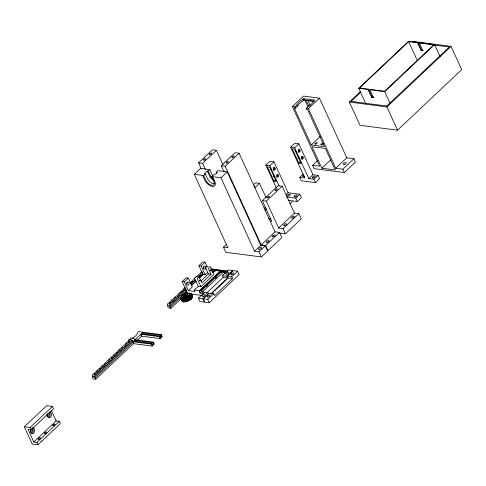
<?xml version="1.0" encoding="UTF-8"?>
<svg xmlns="http://www.w3.org/2000/svg" width="486" height="486" viewBox="0 0 486 486"><rect width="100%" height="100%" fill="white"/><g stroke="black" fill="none" stroke-linecap="round" stroke-linejoin="round"><path stroke-width="0.73" d="M189.801 300.05L188.191 296.381C192.796 293.283 186.296 291.381 183.969 294.042C179.486 295.47 183.544 298.137 182.481 299.789C182.797 303.288 185.373 301.35 186.332 301.059C187.098 301.575 192.043 298.86 190.779 298.562M189.892 294.182L190.384 295.421L191.66 294.425L190.287 294.601L190.378 295.458L191.417 295.549L192.231 297.481M191.429 295.567L188.732 297.481L188.732 298.264L185.64 298.957L184.595 299.874L184.164 299.862L184.17 299.188L181.327 299.449L182.238 298.544L180.865 298.671L182.141 297.675L181.594 296.825L182.244 298.501L181.697 297.329M189.789 294.048C191.338 291.715 193.477 297.499 192.304 296.357M104.423 364.749L104.211 363.595L104.769 363.285M121.421 348.705L121.208 347.557L121.767 347.247M124.039 346.239L123.821 345.09L124.38 344.781M177.044 296.217L176.831 295.063L177.39 294.753M194.042 280.173L193.829 279.025L194.388 278.715M199.272 275.24L199.053 274.086L199.618 273.776M270.641 168.435L270.617 168.66A1.282 0.917 -82.6 0 0 270.896 169.523M273.363 175.246L273.332 175.574A1.282 0.917 -82.6 0 0 274.262 176.722M295.458 150.399L295.439 150.624A1.282 0.917 -82.6 0 0 296.132 151.76M189.097 297.189L188.586 296.071C188.872 298.769 191.435 296.818 189.491 295.105L191.29 298.963L190.093 296.278M187.803 294.443C181.849 302.006 183.556 289.984 188.289 295.506M95.262 373.442L95.056 372.233L95.614 371.924M107.029 362.337L106.823 361.128L107.382 360.819M109.642 359.865L109.441 358.662L110 358.352M126.639 343.827L126.439 342.624L126.998 342.308M179.65 293.805L179.443 292.596L180.002 292.286M182.262 291.333L182.062 290.13L182.621 289.82M201.878 272.828L201.939 271.285M182.056 296.229L182.475 295.834M185.798 298.914L186.697 299.279L187.262 298.355M192.116 295.719L191.745 295.531M112.242 357.453L112.053 356.195L112.612 355.886M129.24 341.409L129.051 340.151L129.61 339.842M184.862 288.921L184.941 287.323M191.545 294.765L192.353 296.788L191.192 293.647L190.281 294.577L189.85 293.653M191.089 299.151L189.874 296.405L190.378 295.458M186.97 299.072L187.851 301.077M224.957 273.606L224.028 271.577L222.011 271.316L201.24 290.92L202.941 293.489L199.953 293.101L199.321 291.721L199.588 291.138L220.358 271.534L220.146 271.079L215.152 270.429L212.68 272.768M220.358 271.534L199.321 291.721M97.838 371.073L97.674 369.767L98.233 369.457M114.836 355.035L114.672 353.729L115.231 353.413M170.458 302.541L170.288 301.235L170.853 300.925M173.071 300.075L172.907 298.769L173.466 298.459M195.153 277.737L195.627 277.421M30.873 429.314L30.758 429.539A2.892 2.066 -82.6 0 0 31.335 433.172A2.892 2.066 -82.6 0 0 34.075 432.54L34.397 431.896A2.892 2.066 -82.6 0 0 32.55 427.85M186.733 284.024L186.776 283.945A1.604 1.142 -82.6 0 0 186.879 282.724M190.749 298.404L192.322 297.626L191.29 295.506M100.426 368.649L100.286 367.301L100.845 366.991M105.656 363.71L105.517 362.362L106.076 362.052M117.424 352.605L117.284 351.257L117.843 350.947M175.659 297.651L175.519 296.302L176.078 295.986M180.889 292.712C180.61 292.317 180.81 289.85 181.721 291.63M189.941 282.627L190.463 282.415M200.499 274.201C200.323 273.788 200.372 271.352 201.332 273.12M189.57 293.902L190.026 293.18L190.658 294.589M186.922 299.139L187.748 301.174L186.8 299.23M192.189 297.845L191.338 295.81M103.008 366.219L102.904 364.834L103.463 364.518M108.238 361.28C108.105 360.63 108.147 358.492 109.101 360.162M120.006 350.175L119.896 348.79L120.461 348.48M122.618 347.709L122.515 346.324L123.073 346.014M125.236 345.242C125.102 344.592 125.151 342.448 126.099 344.118M178.24 295.215L178.137 293.83L178.696 293.52M183.471 290.282C183.337 289.626 183.386 287.493 184.34 289.164M192.62 281.643L192.517 280.258L193.076 279.948M197.851 276.71C197.614 276.084 197.826 273.904 198.719 275.586M201.417 169.073L198.574 162.865L212.431 149.785L216.434 150.308L223.062 164.784M198.574 162.865L202.571 163.381L216.434 150.308M194.291 174.316L203.622 175.525L205.73 180.124A5.765 3.038 46.7 0 0 211.86 185.294A5.765 3.038 46.7 0 0 213.725 181.163L211.623 176.558L220.954 177.767L254.567 251.189L260.824 245.29L265.271 245.861L267.634 251.031L261.383 256.936L225.832 252.337L223.463 247.167L227.904 247.745L194.291 174.316L200.542 168.411L209.879 169.62L211.981 174.219A5.765 3.038 46.7 0 0 212.674 175.44M209.879 169.62L208.294 171.115L207.273 170.981L204.26 173.824L205.286 173.952L207.388 178.556A5.765 3.038 46.7 0 0 214.484 183.702M203.622 175.525L205.286 173.952M221.239 165.799L235.096 152.719L239.094 153.236L275.082 231.834L279.523 232.411L281.892 237.581L268.035 250.661L265.666 245.491L261.219 244.914L225.237 166.315L221.239 165.799L224.076 172.001M211.623 176.558L213.281 174.99L214.308 175.118L217.315 172.281L216.294 172.147L216.896 173.466M216.294 172.147L217.874 170.653L227.211 171.862L260.824 245.29M225.237 166.315L239.094 153.236M312.595 165.301L319.703 166.218L292.384 106.549L303.471 96.088L319.466 98.16L346.785 157.829L353.899 158.752L355.436 162.111L344.349 172.573L314.132 168.66L312.595 165.301L317.346 160.817M292.384 106.549L294.826 106.865L296.806 104.994A12.478 5.741 -24.6 0 1 298.623 102.589L299.109 102.109A12.478 5.741 -24.6 0 1 302.742 99.393L303.537 98.646L314.867 100.116L314.078 100.863A12.478 5.741 -24.6 0 1 308.142 106.464L306.162 108.329L306.751 109.623L307.644 109.739L324.545 146.657L311.21 144.931L294.309 108.014L295.421 108.159L297.402 106.288A12.478 5.741 -24.6 0 1 303.337 100.687L304.127 99.94L314.041 101.222M220.954 177.767L227.211 171.862M306.162 108.329L308.385 108.621L319.466 98.16M276.212 187.803L265.854 165.179L269.967 161.291L273.964 161.814L288.125 192.735L299.898 194.254L301.442 197.62L297.323 201.502L288.119 200.311M265.854 165.179L269.851 165.696L273.964 161.814M299.722 177.402L304.831 178.064L290.677 147.143L294.789 143.261L298.787 143.777L312.948 174.699L318.057 175.361L319.594 178.72L315.481 182.602L301.259 180.762L299.722 177.402L303.319 174.006M253.315 184.82L255.496 182.76L259.5 183.277L266.128 197.753M290.677 147.143L294.674 147.659L298.787 143.777M365.897 103.986L358.717 88.306L408.611 41.225L417.942 42.434L421.496 50.186L423.27 50.416M417.942 42.434L417.547 42.804L408.659 41.656L359.555 87.99L368.443 89.145L371.997 96.896L373.777 97.127M254.585 187.918L259.5 183.277M413.513 41.504L451.044 46.364L461.7 69.632L397.554 130.169L360.017 125.315L349.361 102.042L360.326 91.696M360.922 92.091L351.044 101.41L386.801 106.039L449.368 46.996L432.977 44.876M358.717 88.306L368.048 89.515L368.443 89.145M311.21 144.931L320.183 136.469M368.048 89.515L371.602 97.273L373.376 97.504L369.828 89.746L370.223 89.369L384.651 91.24L433.749 44.9L419.321 43.035L422.875 50.793L421.095 50.562L417.547 42.804M419.321 43.035L419.722 42.659L434.593 44.584L440.207 56.856M274.031 181.217L276.255 181.503L269.675 167.129L267.452 166.844L274.031 181.217L275.574 179.759M298.854 163.181L301.077 163.472L294.492 149.099L292.274 148.807L298.854 163.181L300.397 161.729M371.602 97.273L371.997 96.896M421.095 50.562L421.496 50.186M270.301 221.13L271.796 221.324L262.325 200.639L278.162 185.695L282.159 186.211L294.473 213.099L298.914 213.676L301.284 218.846L285.446 233.79L279.11 232.97M24.3 426.781L46.656 405.688L52.433 406.436L53.496 408.762L31.14 429.861L28.03 429.454L33.795 442.047L36.906 442.448L59.262 421.35L60.331 423.677L37.975 444.775L32.198 444.028L24.3 426.781L30.077 427.534L52.433 406.436M262.325 200.639L266.322 201.155L282.159 186.211M182.129 281.54L186.089 277.804L188.313 278.089L192.335 286.88L188.374 290.616L184.352 281.825L182.129 281.54L187.657 293.611M207.662 272.415L205.189 274.748L202.966 274.462L198.944 265.672L202.905 261.936L205.122 262.221L206.981 266.279M369.828 89.746L384.699 91.672L434.593 44.584M184.352 281.825L188.313 278.089M198.944 265.672L201.168 265.957L205.122 262.221M264.05 208.597L265.69 207.054M223.463 247.167L226.591 244.215M264.888 210.195L266.51 208.664M133.474 343.651L132.854 341.713L133.45 341.154L151.954 343.547L152.853 345.516L152.264 346.081L133.474 343.651L95.785 379.22L92.96 378.855L92.322 376.298L92.462 374.651L93.002 374.39M181.393 298.422L171.017 308.221L168.192 307.851L167.555 305.299L167.694 303.653L168.235 303.392M286.066 194.673L288.125 192.735M92.322 376.298L94.017 376.516L94.235 374.742L94.63 374.548L95.323 375.259L95.706 373.351L96.514 374.032L96.884 373.801L96.848 372.276L97.212 372.063L98.014 372.744L98.16 371.043L98.518 370.83L99.32 371.511L99.703 369.603L100.402 370.314L100.778 370.138L100.772 368.57L101.131 368.364L101.939 369.044L102.048 367.373L102.437 367.13L103.245 367.811L103.627 365.903L104.32 366.608L104.697 366.438L104.636 364.95L105.012 364.652L105.626 365.375L106.009 365.205L106.203 363.455L107.169 364.105L107.278 362.441L107.667 362.192L108.475 362.872L108.858 360.964L109.55 361.675L109.927 361.499L110.091 359.78L110.893 360.46L111.239 360.266L111.397 358.547L112.205 359.227L112.545 359.033L112.539 357.465L112.898 357.259L113.706 357.939L113.785 356.311L114.167 356.019L114.781 356.736L115.158 356.566L115.358 354.816L116.124 355.521L116.464 355.333L116.628 353.608L117.624 354.233L117.77 352.532L118.128 352.326L118.936 353L119.046 351.335L119.434 351.086L120.242 351.767L120.321 350.145L120.704 349.847L121.318 350.57L121.694 350.394L121.895 348.644L122.855 349.3L122.97 347.63L123.359 347.387L124.167 348.067L124.55 346.16L125.242 346.87L125.619 346.694L125.819 344.945L126.585 345.649L126.925 345.461L127.089 343.736L128.049 344.392L128.231 342.66L128.626 342.472L129.319 343.177L129.701 341.269L130.509 341.95L130.88 341.719L131.007 340.036L132.101 340.577L132.878 342.351L95.183 377.908L95.785 379.22M167.555 305.299L169.25 305.518L169.468 303.744L169.827 303.531L170.598 304.242L170.774 302.511L171.139 302.298L171.904 303.009L172.087 301.271L172.481 301.083L173.095 301.806L173.459 301.527L173.557 299.886L174.365 300.561L174.735 300.336L174.863 298.653L175.671 299.327L176.041 299.103L176.005 297.572L176.363 297.365L177.171 298.04L177.256 296.417L177.633 296.12L178.247 296.843L178.623 296.673L178.824 294.923L179.595 295.628L179.935 295.433L179.929 293.872L180.288 293.659L181.096 294.34L181.205 292.675L181.594 292.426L182.402 293.107L182.785 291.199L183.708 291.873L184.054 289.984L184.82 290.689L185.166 290.5L185.16 288.933L185.518 288.727L186.326 289.407M191.186 285.58L196.004 281.036M199.217 277.998L202.966 274.462M95.183 377.908L94.314 377.179L132.405 341.233L133.249 341.342A1.628 0.857 46.7 0 0 131.518 339.884L129.264 339.586A1.628 0.857 46.7 0 0 128.735 340.759M171.017 308.221L169.547 306.174L186.108 290.549M191.63 285.337L196.046 281.169M199.91 277.524L203.221 274.396M134.962 341.603L134.361 340.291L140.776 334.24L159.28 336.634L159.87 336.075L160.775 338.043L160.18 338.602L141.675 336.209L137.447 340.206M159.469 336.895L161.692 337.181L162.281 336.622L161.382 334.654L160.787 335.212L142.283 332.819L141.365 333.682L159.87 336.075M170.416 306.903L182.432 295.561M183.526 294.534L186.8 291.442M294.674 147.659L308.829 178.581L312.948 174.699M200.876 281.084L208.415 273.97L211.082 274.317L208.494 268.673A0.814 0.583 -82.6 0 1 208.701 267.543L209.569 266.717A0.814 0.583 -82.6 0 1 210.377 266.899L213.858 274.511L200.949 286.697L198.288 286.351L194.382 290.033L195.044 291.479L188.374 290.616M321.866 168.205L335.2 169.93L325.371 148.467L312.042 146.742L321.866 168.205L330.571 159.985M349.361 102.042L386.899 106.902L451.044 46.364M211.082 274.317L201.927 282.949L199.345 277.312A0.814 0.583 -82.6 0 0 198.543 277.129L197.668 277.949A0.814 0.583 -82.6 0 0 197.468 279.086L200.949 286.697M33.795 442.047L56.151 420.949L59.262 421.35M308.829 178.581L313.944 179.243L318.057 175.361M289.905 203.749L292.475 201.326M286.218 196.903L295.786 198.142L299.898 194.254M194.382 290.033L199.375 290.683L220.146 271.079M206.368 286.74L208.008 285.191M215.116 278.484L216.756 276.935M199.953 293.101L201.593 291.557M201.24 290.92L203.257 291.181L224.028 271.577M308.385 108.621L335.705 168.29L346.785 157.829M198.41 298.191L204.351 292.584L208.792 293.161L202.856 298.769L198.41 298.191L199.946 301.551L204.393 302.128L202.856 298.769M222.369 275.58L228.305 269.979L232.751 270.55L226.81 276.157L222.369 275.58L223.196 277.391L227.636 277.968L226.81 276.157M132.405 341.233L132.854 341.713L151.359 344.106L151.954 343.547M134.361 340.291L152.865 342.685L153.461 342.126L154.366 344.094L153.77 344.653L151.547 344.367M206.271 293.362L223.196 277.391M227.254 276.218L233.195 270.611L237.636 271.182L239.179 274.547L209.284 302.76L204.837 302.183L203.3 298.823L209.235 293.216L213.682 293.793L214.508 295.603L232.527 278.6L231.701 276.789L227.254 276.218L228.086 278.022L232.527 278.6M266.322 201.155L278.636 228.043L294.473 213.099M261.219 244.914L275.082 231.834M210.711 293.939L227.636 277.968M335.705 168.29L342.812 169.213L353.899 158.752M211.161 294L228.086 278.022M203.3 298.823L207.741 299.4L213.682 293.793M231.701 276.789L237.636 271.182M278.636 228.043L283.077 228.62L298.914 213.676M254.567 251.189L259.014 251.766L265.271 245.861M265.666 245.491L279.523 232.411M277.293 174.729L277.081 174.911A1.282 0.917 -82.6 0 0 276.801 176.576A1.282 0.917 -82.6 0 0 277.937 177.038L278.15 176.855A1.282 0.917 -82.6 0 0 278.429 175.197A1.282 0.917 -82.6 0 0 277.293 174.729A1.282 0.917 -82.6 0 1 277.609 176.041A1.282 0.917 -82.6 0 1 276.813 177.025M182.323 301.192L182.487 301.527L183.544 301.053M182.481 299.898L184.109 299.194L185.057 301.156M192.116 297.906L191.29 295.871M184.887 300.609L184.194 299.194L185.64 298.957L186.636 300.907M181.843 297.541C183.823 298.835 186.43 297.517 188.191 296.381L189.71 299.394M188.307 300.269L187.353 298.313L188.732 297.481M189.394 293.258L189.959 293.161M181.971 300.245L182.019 300.676M192.407 296.764L191.144 293.848M186.035 294.218L187.001 296.332L185.944 296.764L184.972 294.65M186.697 299.279L187.651 301.229M181.515 297.074L181.108 297.554L181.995 297.566M189.838 294.182L190.293 294.522M188.902 297.377L189.898 299.321M46.814 416.071L47.039 415.998A1.604 1.142 -82.6 0 0 47.835 413.938M48.09 417.547L48.63 417.371A2.892 2.066 -82.6 0 0 49.511 412.444M202.437 272.676C202.577 276.528 200.445 272.081 200.669 275.86C199.837 274.62 199.035 275.532 199.631 276.801C199.151 277.822 198.306 275.428 198.136 276.996M189.892 297.31L190.846 299.267M188.999 297.353L189.99 299.309M182.839 299.959L183.842 301.909M186.253 299.406L187.25 301.369M182.748 299.965L183.738 301.934M418.075 42.944L419.57 43.139M314.071 101.41L306.247 100.402L309.011 106.434M268.558 218.779L270.805 219.071M210.93 268.825L227.958 271.03M211.076 269.481L227.363 271.589M211.641 270.538L215.347 271.018M219.787 271.589L222.005 271.874M223.487 272.069L225.704 272.354M211.793 271.194L214.751 271.577M219.933 272.245L221.409 272.439M212.115 271.395L214.332 271.686M191.356 294.091L201.72 295.433M161.382 334.654L138.364 331.671L137.775 332.23A8.778 4.04 -24.6 0 1 132.405 338.232M153.461 342.126L134.956 339.732A1.628 0.857 46.7 0 0 133.225 338.268L130.971 337.977A1.628 0.857 46.7 0 0 130.357 338.918M185.816 298.933L186.818 300.949M190.749 283.794L191.52 284.498L191.697 282.767L192.055 282.554L192.827 283.265L193.003 281.534L193.398 281.339L194.096 282.05L194.279 280.331L194.673 280.088L195.36 280.829L195.724 280.234M188.258 300.281L187.304 298.331L186.308 297.438L186.818 298.55M190.251 294.54L189.734 293.423L190.415 295.02M186.138 299.358L187.159 301.381M197 276.248L196.441 276.777M202.613 272.761L203.026 273.339M192.183 281.759C191.709 280.234 190.664 281.819 191.429 282.585M175.185 297.797C174.772 296.253 173.593 297.954 174.431 298.629M172.573 300.269C172.147 298.738 170.981 300.403 171.819 301.095M169.954 302.735C169.584 301.217 168.356 302.827 169.201 303.507M128.717 341.652C128.365 340.145 127.144 341.694 127.952 342.375M119.562 350.291C119.106 348.729 118.013 350.449 118.809 351.123M116.95 352.757C116.519 351.238 115.364 352.891 116.197 353.589M114.332 355.223C113.924 353.693 112.77 355.327 113.578 356.001M111.719 357.696C111.361 356.226 110.14 357.708 110.954 358.419M102.564 366.329C102.139 364.804 100.979 366.468 101.811 367.161M99.952 368.801C99.533 367.258 98.36 368.947 99.199 369.627M97.334 371.268C96.945 369.755 95.76 371.353 96.58 372.039M94.721 373.734C94.345 372.246 93.154 373.77 93.956 374.457M184.783 300.506L183.386 298.07L185.172 301.885M190.384 295.421L189.819 294.473L190.336 295.591M190.439 297.754L189.242 295.427L190.998 299.212M408.659 41.656L417.395 60.738M384.699 91.672L390.003 103.257M386.899 106.902L397.554 130.169M342.812 169.213L344.349 172.573M308.051 100.62L310.202 105.316M304.831 100.043L307.954 106.865M303.537 98.646L304.127 99.94M302.742 99.393L303.337 100.687M296.806 104.994L297.402 106.288M294.826 106.865L295.421 108.159M313.944 179.243L315.481 182.602M298.58 149.718L299.206 151.085M301.715 156.565L302.656 158.618M295.786 198.142L297.323 201.502M273.758 167.749L274.39 169.122M276.892 174.595L277.834 176.649M269.851 165.696L278.976 185.622M283.077 228.62L285.446 233.79M259.014 251.766L261.383 256.936M212.643 176.691L214.751 181.29A7.241 3.815 46.7 0 1 212.4 186.484A7.241 3.815 46.7 0 1 204.703 179.99L202.601 175.391M208.294 171.115L210.402 175.713A5.765 3.038 46.7 0 0 213.081 179.158M207.273 170.981L209.381 175.586A7.241 3.815 46.7 0 0 214.205 180.968M202.571 163.381L205.414 169.59M222.011 271.316L222.224 271.777M208.415 273.97L205.827 268.327A0.814 0.583 -82.6 0 1 206.034 267.197L206.902 266.377A0.814 0.583 -82.6 0 1 207.71 266.559M201.168 265.957L205.189 274.748M207.741 299.4L209.284 302.76M203.257 291.181L204.181 293.21M198.288 286.351L194.801 278.739A0.814 0.583 -82.6 0 1 195.001 277.609L195.876 276.783A0.814 0.583 -82.6 0 1 196.544 276.771M199.375 290.683L199.588 291.138M191.211 295.938L192.067 297.936M191.065 296.01L192.019 297.961M191.01 296.029L191.915 297.997M189.558 293.228L190.415 295.373M189.686 294.783L190.196 295.901M190.433 296.8L191.369 298.835M189.953 296.345L190.512 297.687M189.996 297.286L190.949 299.236M189.844 297.31L190.749 299.285M188.939 295.755L189.449 296.867M187.687 294.303L188.167 295.36M187.511 294.2L187.997 295.257M188.854 297.402L189.801 299.352M187.286 294.127L187.772 295.184M188.811 297.426L189.637 299.455M187.019 294.091L187.748 295.676M188.665 297.626L189.753 300.141M188.817 298.204L189.68 300.208M188.732 298.264L189.637 300.239M186.715 294.097L187.444 295.682M187.76 296.679L188.27 297.797M188.507 298.404L189.412 300.372L188.41 298.453M186.381 294.139L187.353 296.253M188.307 298.483L189.261 300.439M188.21 298.495L189.157 300.463M188.137 298.483L189.072 300.463M187.809 298.07L187.298 296.958L187.323 298.325M187.535 298.283L188.507 300.263M185.676 294.334L186.642 296.448M187.45 298.289L188.398 300.251M186.812 297.207L188.167 300.33M187.219 298.386L188.088 300.384M185.318 294.48L186.284 296.594M187.153 298.447L188.003 300.506M184.65 294.85L185.622 296.964M185.798 297.632L186.308 298.75M186.399 299.388L187.353 301.344M184.364 295.063L185.33 297.177M184.115 295.288L185.081 297.402M186.715 300.901L185.288 297.797L185.707 298.939L184.783 297.924L185.294 299.036M185.64 298.957L186.588 300.913M185.591 298.981L186.448 300.974M183.908 295.512L184.637 297.098M185.506 299.03L186.369 301.028M185.433 299.09L186.308 301.089M183.763 295.737L184.486 297.323M183.665 295.956L184.151 297.013M183.635 296.156L184.145 297.396M184.291 298.009L184.802 299.127M184.959 299.68L185.859 301.648M184.929 299.71L185.792 301.715M184.85 299.777L185.701 301.77L184.698 299.85M184.34 299.176L183.823 298.064L184.17 299.188M184.595 299.874L185.549 301.83M183.969 299.236L185.263 301.879M183.836 299.315L184.741 301.284M182.985 298.046L183.495 299.157M183.137 299.09L182.311 297.863L183.945 301.867L182.639 299.084M183.131 299.838L184.036 301.806M182.05 297.724L182.56 298.835M181.618 297.092L182.359 298.659M182.505 299.759L183.465 301.909M181.788 299.498L182.687 301.466M181.685 299.54L182.639 301.49M181.071 298.276L182.536 301.52M180.974 298.331L182.438 301.533M180.901 298.398L182.232 301.423M180.847 298.519L181.843 300.688M169.25 305.518L169.547 306.174M160.787 335.212L161.692 337.181M159.28 336.634L160.18 338.602M152.865 342.685L153.77 344.653M151.359 344.106L152.264 346.081M142.283 332.819L142.884 334.131M141.675 336.209L140.776 334.24L141.396 336.172M94.017 376.516L94.314 377.179M51.297 410.348L56.151 420.949M30.077 427.534L31.14 429.861M36.906 442.448L37.975 444.775M299.084 158.691A1.282 0.917 -82.6 0 1 298.155 157.543L298.185 157.209A1.282 0.917 -82.6 0 1 298.416 156.607M304.467 176.339A1.604 0.735 -24.6 0 1 302.535 176.4A1.604 0.735 -24.6 0 1 303.914 174.984M298.993 157.835A1.282 0.917 -82.6 0 1 298.197 158.576M298.72 149.56A1.282 0.917 -82.6 0 1 299.218 151.031A1.282 0.917 -82.6 0 1 298.179 152.033M302.134 156.686A1.282 0.917 -82.6 0 1 302.426 158.005A1.282 0.917 -82.6 0 1 301.63 158.989M205.955 267.549A1.604 1.142 -82.6 0 0 204.782 266.121L204.485 266.219A1.604 1.142 -82.6 0 0 203.658 268.078A1.604 1.142 -82.6 0 0 204.819 269.299L205.116 269.201A1.604 1.142 -82.6 0 0 205.918 267.962M203.567 266.492A1.604 1.142 -82.6 0 1 203.409 268.43M48.339 413.106A1.604 1.142 -82.6 0 1 49.214 414.515A1.604 1.142 -82.6 0 1 48.375 416.168L48.078 416.265A1.604 1.142 -82.6 0 1 46.942 414.424M31.226 428.962A1.604 1.142 -82.6 0 1 32.252 431.197L32.076 431.55A1.604 1.142 -82.6 0 1 30.442 431.781M30.418 429.539A1.604 1.142 -82.6 0 1 30.654 429.253M30.904 429.442A1.604 1.142 -82.6 0 1 30.922 431.027L30.74 431.38A1.604 1.142 -82.6 0 1 30.503 431.665M49.359 411.982A2.892 2.066 -82.6 0 1 51.455 414.187A2.892 2.066 -82.6 0 1 49.961 417.547L49.426 417.717A2.892 2.066 -82.6 0 1 47.573 413.671M41.267 440.954A1.282 0.589 -24.6 0 1 41.031 441.142M32.258 427.917A2.892 2.066 -82.6 0 1 33.066 431.726L32.744 432.364A2.892 2.066 -82.6 0 1 31.28 433.415M273.904 167.597A1.282 0.917 -82.6 0 1 274.396 169.067A1.282 0.917 -82.6 0 1 273.363 170.07M254.075 186.004A1.282 0.589 -24.6 0 1 254.427 186.867M199.315 280.349C199.776 282.166 200.39 278.891 199.315 280.349M210.019 270.246C210.487 272.057 211.1 268.782 210.019 270.246M187.159 282.573L186.982 282.925A1.604 1.142 -82.6 0 0 187.298 284.936A1.604 1.142 -82.6 0 0 188.817 284.583L188.999 284.231A1.604 1.142 -82.6 0 0 188.677 282.22A1.604 1.142 -82.6 0 0 187.159 282.573M274.086 167.755L273.873 167.937A1.282 0.917 -82.6 0 0 273.588 169.602A1.282 0.917 -82.6 0 0 274.724 170.064L274.936 169.881A1.282 0.917 -82.6 0 0 275.222 168.217A1.282 0.917 -82.6 0 0 274.086 167.755M298.902 149.724L298.69 149.901A1.282 0.917 -82.6 0 0 298.41 151.565A1.282 0.917 -82.6 0 0 299.546 152.027L299.759 151.851A1.282 0.917 -82.6 0 0 300.038 150.186A1.282 0.917 -82.6 0 0 298.902 149.724M302.116 156.699L301.903 156.881A1.282 0.917 -82.6 0 0 301.618 158.539A1.282 0.917 -82.6 0 0 302.754 159.007L302.966 158.825A1.282 0.917 -82.6 0 0 303.252 157.16A1.282 0.917 -82.6 0 0 302.116 156.699M189.57 294.06L189.042 292.943L189.552 294.054M261.407 247.969L261.334 247.787A1.604 0.735 -24.6 0 0 259.639 247.842A1.604 0.735 -24.6 0 0 258.437 249.087L258.509 249.263A1.604 0.735 -24.6 0 0 260.198 249.209A1.604 0.735 -24.6 0 0 261.407 247.969M313.106 177.955A1.604 0.735 -24.6 0 0 315.262 176.454A1.604 0.735 -24.6 0 0 312.96 176.631A1.604 0.735 -24.6 0 0 313.106 177.955M203.13 296.43A1.604 0.735 -24.6 0 0 205.286 294.929A1.604 0.735 -24.6 0 0 202.984 295.105A1.604 0.735 -24.6 0 0 203.13 296.43M226.689 274.195A1.604 0.735 -24.6 0 0 228.845 272.701A1.604 0.735 -24.6 0 0 226.549 272.871A1.604 0.735 -24.6 0 0 226.689 274.195M208.02 297.061A1.604 0.735 -24.6 0 0 210.171 295.561A1.604 0.735 -24.6 0 0 207.868 295.743A1.604 0.735 -24.6 0 0 208.02 297.061M231.573 274.827A1.604 0.735 -24.6 0 0 233.736 273.332A1.604 0.735 -24.6 0 0 231.439 273.503A1.604 0.735 -24.6 0 0 231.573 274.827M53.235 425.639A1.282 0.589 -24.6 0 0 54.936 424.43A1.282 0.589 -24.6 0 0 53.077 424.594A1.282 0.589 -24.6 0 0 53.235 425.639M44.846 433.536A1.282 0.589 -24.6 0 0 46.571 432.333A1.282 0.589 -24.6 0 0 44.73 432.479A1.282 0.589 -24.6 0 0 44.846 433.536M38.777 439.265A1.282 0.589 -24.6 0 0 40.502 438.062A1.282 0.589 -24.6 0 0 38.655 438.208A1.282 0.589 -24.6 0 0 38.777 439.265M344.131 164.462A1.604 0.735 -24.6 0 0 346.287 162.962A1.604 0.735 -24.6 0 0 343.985 163.138A1.604 0.735 -24.6 0 0 344.131 164.462M315.426 144.117A1.282 0.589 -24.6 0 0 317.23 142.963A1.282 0.589 -24.6 0 0 315.469 143.006A1.282 0.589 -24.6 0 0 315.426 144.117M321.416 144.907A1.282 0.589 -24.6 0 0 323.22 143.753A1.282 0.589 -24.6 0 0 321.459 143.795A1.282 0.589 -24.6 0 0 321.416 144.907M232.6 157.47A1.282 0.589 -24.6 0 0 234.325 156.267A1.282 0.589 -24.6 0 0 232.484 156.413A1.282 0.589 -24.6 0 0 232.6 157.47M226.658 163.071A1.282 0.589 -24.6 0 0 228.384 161.874A1.282 0.589 -24.6 0 0 226.543 162.014A1.282 0.589 -24.6 0 0 226.658 163.071M267.051 242.447A1.604 0.735 -24.6 0 0 269.208 240.947A1.604 0.735 -24.6 0 0 266.905 241.123A1.604 0.735 -24.6 0 0 267.051 242.447M204.053 160.137A1.282 0.589 -24.6 0 0 205.718 158.91A1.282 0.589 -24.6 0 0 203.828 159.122A1.282 0.589 -24.6 0 0 204.053 160.137M209.94 154.536A1.282 0.589 -24.6 0 0 211.659 153.333A1.282 0.589 -24.6 0 0 209.818 153.479A1.282 0.589 -24.6 0 0 209.94 154.536M272.992 236.84A1.604 0.735 -24.6 0 0 275.143 235.339A1.604 0.735 -24.6 0 0 272.84 235.522A1.604 0.735 -24.6 0 0 272.992 236.84M294.953 196.848A1.604 0.735 -24.6 0 0 297.11 195.354A1.604 0.735 -24.6 0 0 294.808 195.53A1.604 0.735 -24.6 0 0 294.953 196.848M288.289 195.986A1.604 0.735 -24.6 0 0 290.44 194.491A1.604 0.735 -24.6 0 0 288.137 194.667A1.604 0.735 -24.6 0 0 288.289 195.986M275.665 190.439A1.282 0.589 -24.6 0 0 277.391 189.242A1.282 0.589 -24.6 0 0 275.55 189.382A1.282 0.589 -24.6 0 0 275.665 190.439M267.743 197.911A1.282 0.589 -24.6 0 0 269.469 196.715A1.282 0.589 -24.6 0 0 267.634 196.854A1.282 0.589 -24.6 0 0 267.743 197.911M292.384 218.105A1.604 0.735 -24.6 0 0 294.534 216.604A1.604 0.735 -24.6 0 0 292.232 216.78A1.604 0.735 -24.6 0 0 292.384 218.105M284.462 225.577A1.604 0.735 -24.6 0 0 286.619 224.076A1.604 0.735 -24.6 0 0 284.316 224.259A1.604 0.735 -24.6 0 0 284.462 225.577"/></g></svg>
